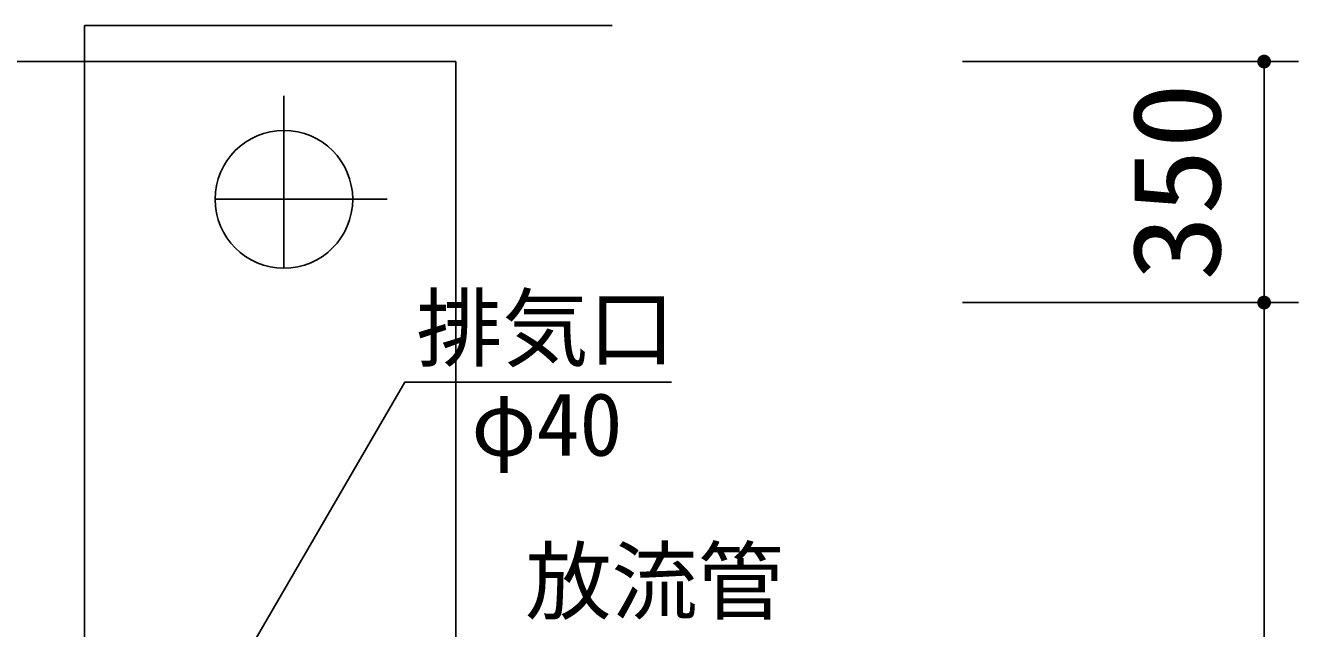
# Model space of a CAD drawing. Units: millimetres, scale not verified. Extents: x -14850 to 14850, y -10500 to 10500.
# Drawn here: x -6557 to -4706, y 1456 to 2332 of the extents above; entities that cross this region are included whole.
import ezdxf
from ezdxf.enums import TextEntityAlignment as Align

# ---------------------------------------------------------------- set-up
doc = ezdxf.new("R2010")
doc.units = ezdxf.units.MM
doc.header["$LTSCALE"] = 50
doc.linetypes.add('CHAIN1', pattern=[8, 5, -1, 1, -1])
doc.layers.add('0-0_0-2', color=5, linetype='Continuous', lineweight=25)
doc.layers.add('0-2_0-1', color=5, linetype='Continuous', lineweight=25)
doc.styles.add('ＭＳ ゴシック', font='')
doc.styles.get('ＭＳ ゴシック').set_extended_font_data('MS Gothic')

msp = doc.modelspace()

# ---------------------------------------------------------------- linework, layer by layer
at = {"layer": '0-0_0-2', "color": 3}
for p in [(-6471.08, 1129.41), (-5704.09, 2332.08)]:
    msp.add_line(p, (-6471.08, 2332.08), dxfattribs=at)
at = {"layer": '0-0_0-2', "color": 2}
for p, q in [((-4706.44, 2279.69), (-5194.67, 2279.69)), ((-4756.44, 2279.69), (-4756.44, 1929.69)), ((-4706.44, 1929.69), (-5194.67, 1929.69)), ((-4756.44, 1929.69), (-4756.44, -370.31))]:
    msp.add_line(p, q, dxfattribs=at)
at = {"layer": '0-0_0-2', "color": 3}
msp.add_lwpolyline([(-6461.14, 1029.85), (-6005.51, 1814.23), (-5617.64, 1814.23)], dxfattribs=at)
at = {"layer": '0-0_0-2'}
for points in [[(-4762.32, 2287.78), (-4766.44, 2279.69), (-4766.42, 2280.32)], [(-4762.32, 2287.78), (-4756.44, 2279.69), (-4766.44, 2279.69)], [(-4756.44, 2279.69), (-4766.36, 2278.44), (-4766.44, 2279.69)], [(-4762.32, 2287.78), (-4766.42, 2280.32), (-4763.29, 2286.98)], [(-4763.29, 2286.98), (-4766.42, 2280.32), (-4766.26, 2281.56)], [(-4756.44, 2279.69), (-4766.13, 2277.2), (-4766.36, 2278.44)], [(-4763.29, 2286.98), (-4766.26, 2281.56), (-4764.15, 2286.06)], [(-4764.15, 2286.06), (-4766.26, 2281.56), (-4765.95, 2282.78)], [(-4756.44, 2279.69), (-4765.74, 2276.01), (-4766.13, 2277.2)], [(-4764.15, 2286.06), (-4765.95, 2282.78), (-4764.88, 2285.05)], [(-4764.88, 2285.05), (-4765.95, 2282.78), (-4765.49, 2283.95)], [(-4756.44, 2279.69), (-4765.2, 2274.87), (-4765.74, 2276.01)], [(-4756.44, 2279.69), (-4764.53, 2273.81), (-4765.2, 2274.87)], [(-4756.44, 2279.69), (-4763.73, 2272.84), (-4764.53, 2273.81)], [(-4756.44, 2279.69), (-4762.82, 2271.98), (-4763.73, 2272.84)], [(-4756.44, 2279.69), (-4761.8, 2271.25), (-4762.82, 2271.98)], [(-4761.26, 2288.45), (-4756.44, 2279.69), (-4762.32, 2287.78)], [(-4756.44, 2279.69), (-4760.7, 2270.64), (-4761.8, 2271.25)], [(-4760.12, 2288.99), (-4756.44, 2279.69), (-4761.26, 2288.45)], [(-4756.44, 2269.69), (-4760.7, 2270.64), (-4756.44, 2279.69)], [(-4758.93, 2289.38), (-4756.44, 2279.69), (-4760.12, 2288.99)], [(-4757.69, 2289.61), (-4756.44, 2279.69), (-4758.93, 2289.38)], [(-4756.44, 2289.69), (-4756.44, 2279.69), (-4757.69, 2289.61)], [(-4755.81, 2289.67), (-4756.44, 2279.69), (-4756.44, 2289.69)], [(-4754.57, 2289.51), (-4756.44, 2279.69), (-4755.81, 2289.67)], [(-4753.35, 2289.2), (-4756.44, 2279.69), (-4754.57, 2289.51)], [(-4752.18, 2288.74), (-4756.44, 2279.69), (-4753.35, 2289.2)], [(-4751.08, 2288.13), (-4756.44, 2279.69), (-4752.18, 2288.74)], [(-4751.08, 2288.13), (-4746.44, 2279.69), (-4756.44, 2279.69)], [(-4746.44, 2279.69), (-4756.44, 2269.69), (-4756.44, 2279.69)], [(-4746.44, 2279.69), (-4755.19, 2269.77), (-4756.44, 2269.69)], [(-4746.44, 2279.69), (-4753.95, 2270), (-4755.19, 2269.77)], [(-4746.44, 2279.69), (-4752.76, 2270.39), (-4753.95, 2270)], [(-4746.44, 2279.69), (-4751.62, 2270.93), (-4752.76, 2270.39)], [(-4746.44, 2279.69), (-4750.56, 2271.6), (-4751.62, 2270.93)], [(-4750.07, 2287.39), (-4746.44, 2279.69), (-4751.08, 2288.13)], [(-4746.44, 2279.69), (-4749.6, 2272.4), (-4750.56, 2271.6)], [(-4749.15, 2286.53), (-4746.44, 2279.69), (-4750.07, 2287.39)], [(-4746.46, 2279.06), (-4749.6, 2272.4), (-4746.44, 2279.69)], [(-4746.62, 2277.82), (-4749.6, 2272.4), (-4746.46, 2279.06)], [(-4746.62, 2277.82), (-4748.74, 2273.32), (-4749.6, 2272.4)], [(-4748.35, 2285.57), (-4746.44, 2279.69), (-4749.15, 2286.53)], [(-4746.93, 2276.6), (-4748.74, 2273.32), (-4746.62, 2277.82)], [(-4746.93, 2276.6), (-4748, 2274.33), (-4748.74, 2273.32)], [(-4747.68, 2284.51), (-4746.44, 2279.69), (-4748.35, 2285.57)], [(-4747.39, 2275.43), (-4748, 2274.33), (-4746.93, 2276.6)], [(-4747.14, 2283.37), (-4746.44, 2279.69), (-4747.68, 2284.51)], [(-4746.76, 2282.18), (-4746.44, 2279.69), (-4747.14, 2283.37)], [(-4746.52, 2280.94), (-4746.44, 2279.69), (-4746.76, 2282.18)], [(-4756.44, 2269.69), (-4759.53, 2270.18), (-4760.7, 2270.64)], [(-4756.44, 2269.69), (-4758.31, 2269.87), (-4759.53, 2270.18)], [(-4756.44, 2269.69), (-4757.07, 2269.71), (-4758.31, 2269.87)], [(-4763.29, 1936.98), (-4766.44, 1929.69), (-4766.42, 1930.32)], [(-4763.29, 1936.98), (-4756.44, 1929.69), (-4766.44, 1929.69)], [(-4756.44, 1929.69), (-4766.36, 1928.44), (-4766.44, 1929.69)], [(-4763.29, 1936.98), (-4766.42, 1930.32), (-4764.15, 1936.06)], [(-4764.15, 1936.06), (-4766.42, 1930.32), (-4766.26, 1931.56)], [(-4756.44, 1929.69), (-4766.13, 1927.2), (-4766.36, 1928.44)], [(-4764.15, 1936.06), (-4766.26, 1931.56), (-4764.88, 1935.05)], [(-4764.88, 1935.05), (-4766.26, 1931.56), (-4765.95, 1932.78)], [(-4756.44, 1929.69), (-4765.74, 1926.01), (-4766.13, 1927.2)], [(-4764.88, 1935.05), (-4765.95, 1932.78), (-4765.49, 1933.95)], [(-4756.44, 1929.69), (-4765.2, 1924.87), (-4765.74, 1926.01)], [(-4756.44, 1929.69), (-4764.53, 1923.81), (-4765.2, 1924.87)], [(-4756.44, 1929.69), (-4763.73, 1922.84), (-4764.53, 1923.81)], [(-4756.44, 1929.69), (-4762.82, 1921.98), (-4763.73, 1922.84)], [(-4762.32, 1937.78), (-4756.44, 1929.69), (-4763.29, 1936.98)], [(-4756.44, 1929.69), (-4761.8, 1921.25), (-4762.82, 1921.98)], [(-4761.26, 1938.45), (-4756.44, 1929.69), (-4762.32, 1937.78)], [(-4756.44, 1929.69), (-4760.7, 1920.64), (-4761.8, 1921.25)], [(-4760.12, 1938.99), (-4756.44, 1929.69), (-4761.26, 1938.45)], [(-4756.44, 1929.69), (-4759.53, 1920.18), (-4760.7, 1920.64)], [(-4758.93, 1939.37), (-4756.44, 1929.69), (-4760.12, 1938.99)], [(-4756.44, 1919.69), (-4759.53, 1920.18), (-4756.44, 1929.69)], [(-4757.69, 1939.61), (-4756.44, 1929.69), (-4758.93, 1939.37)], [(-4756.44, 1939.69), (-4756.44, 1929.69), (-4757.69, 1939.61)], [(-4755.81, 1939.67), (-4756.44, 1929.69), (-4756.44, 1939.69)], [(-4754.57, 1939.51), (-4756.44, 1929.69), (-4755.81, 1939.67)], [(-4753.35, 1939.2), (-4756.44, 1929.69), (-4754.57, 1939.51)], [(-4752.18, 1938.74), (-4756.44, 1929.69), (-4753.35, 1939.2)], [(-4752.18, 1938.74), (-4746.44, 1929.69), (-4756.44, 1929.69)], [(-4746.44, 1929.69), (-4756.44, 1919.69), (-4756.44, 1929.69)], [(-4746.44, 1929.69), (-4755.19, 1919.77), (-4756.44, 1919.69)], [(-4746.44, 1929.69), (-4753.95, 1920), (-4755.19, 1919.77)], [(-4746.44, 1929.69), (-4752.76, 1920.39), (-4753.95, 1920)], [(-4746.44, 1929.69), (-4751.62, 1920.93), (-4752.76, 1920.39)], [(-4751.08, 1938.13), (-4746.44, 1929.69), (-4752.18, 1938.74)], [(-4746.44, 1929.69), (-4750.56, 1921.6), (-4751.62, 1920.93)], [(-4750.07, 1937.39), (-4746.44, 1929.69), (-4751.08, 1938.13)], [(-4746.44, 1929.69), (-4749.6, 1922.4), (-4750.56, 1921.6)], [(-4749.15, 1936.53), (-4746.44, 1929.69), (-4750.07, 1937.39)], [(-4746.44, 1929.69), (-4748.74, 1923.31), (-4749.6, 1922.4)], [(-4748.35, 1935.57), (-4746.44, 1929.69), (-4749.15, 1936.53)], [(-4746.46, 1929.06), (-4748.74, 1923.31), (-4746.44, 1929.69)], [(-4746.62, 1927.82), (-4748.74, 1923.31), (-4746.46, 1929.06)], [(-4746.62, 1927.82), (-4748, 1924.33), (-4748.74, 1923.31)], [(-4747.68, 1934.51), (-4746.44, 1929.69), (-4748.35, 1935.57)], [(-4746.93, 1926.6), (-4748, 1924.33), (-4746.62, 1927.82)], [(-4746.93, 1926.6), (-4747.39, 1925.43), (-4748, 1924.33)], [(-4747.14, 1933.37), (-4746.44, 1929.69), (-4747.68, 1934.51)], [(-4746.76, 1932.18), (-4746.44, 1929.69), (-4747.14, 1933.37)], [(-4746.52, 1930.94), (-4746.44, 1929.69), (-4746.76, 1932.18)], [(-4756.44, 1919.69), (-4758.31, 1919.87), (-4759.53, 1920.18)], [(-4756.44, 1919.69), (-4757.07, 1919.71), (-4758.31, 1919.87)]]:
    msp.add_solid(points, dxfattribs=at)
at = {"layer": '0-2_0-1', "color": 2}
for p in [(-10331.14, 2279.69), (-5931.14, -720.31)]:
    msp.add_line(p, (-5931.14, 2279.69), dxfattribs=at)
at = {"layer": '0-2_0-1', "color": 2, "linetype": 'CHAIN1'}
for p, q in [((-6181.14, 2229.69), (-6181.14, 1929.69)), ((-6031.14, 2079.69), (-6331.14, 2079.69))]:
    msp.add_line(p, q, dxfattribs=at)
at = {"layer": '0-2_0-1', "color": 2}
msp.add_circle((-6181.14, 2079.69), 100, dxfattribs=at)

# ---------------------------------------------------------------- texts
at = {"layer": '0-0_0-2', "color": 4, "style": 'ＭＳ ゴシック', "width": 1.1}
msp.add_text('350', height=128.4, rotation=90, dxfattribs=at).set_placement((-4781.44, 1960.94), align=Align.BOTTOM_LEFT)
at = {"layer": '0-0_0-2', "color": 4, "style": 'ＭＳ ゴシック'}
for s, p in [('\u3000排気口\u3000', (-6114.03, 1818.95)), ('\u3000φ40', (-6034.04, 1679.6)), ('\u3000放流管\u3000', (-5955.3, 1451.42))]:
    msp.add_text(s, height=91.79, dxfattribs=at).set_placement(p, align=Align.BOTTOM_LEFT)

doc.saveas('drawing.dxf')
